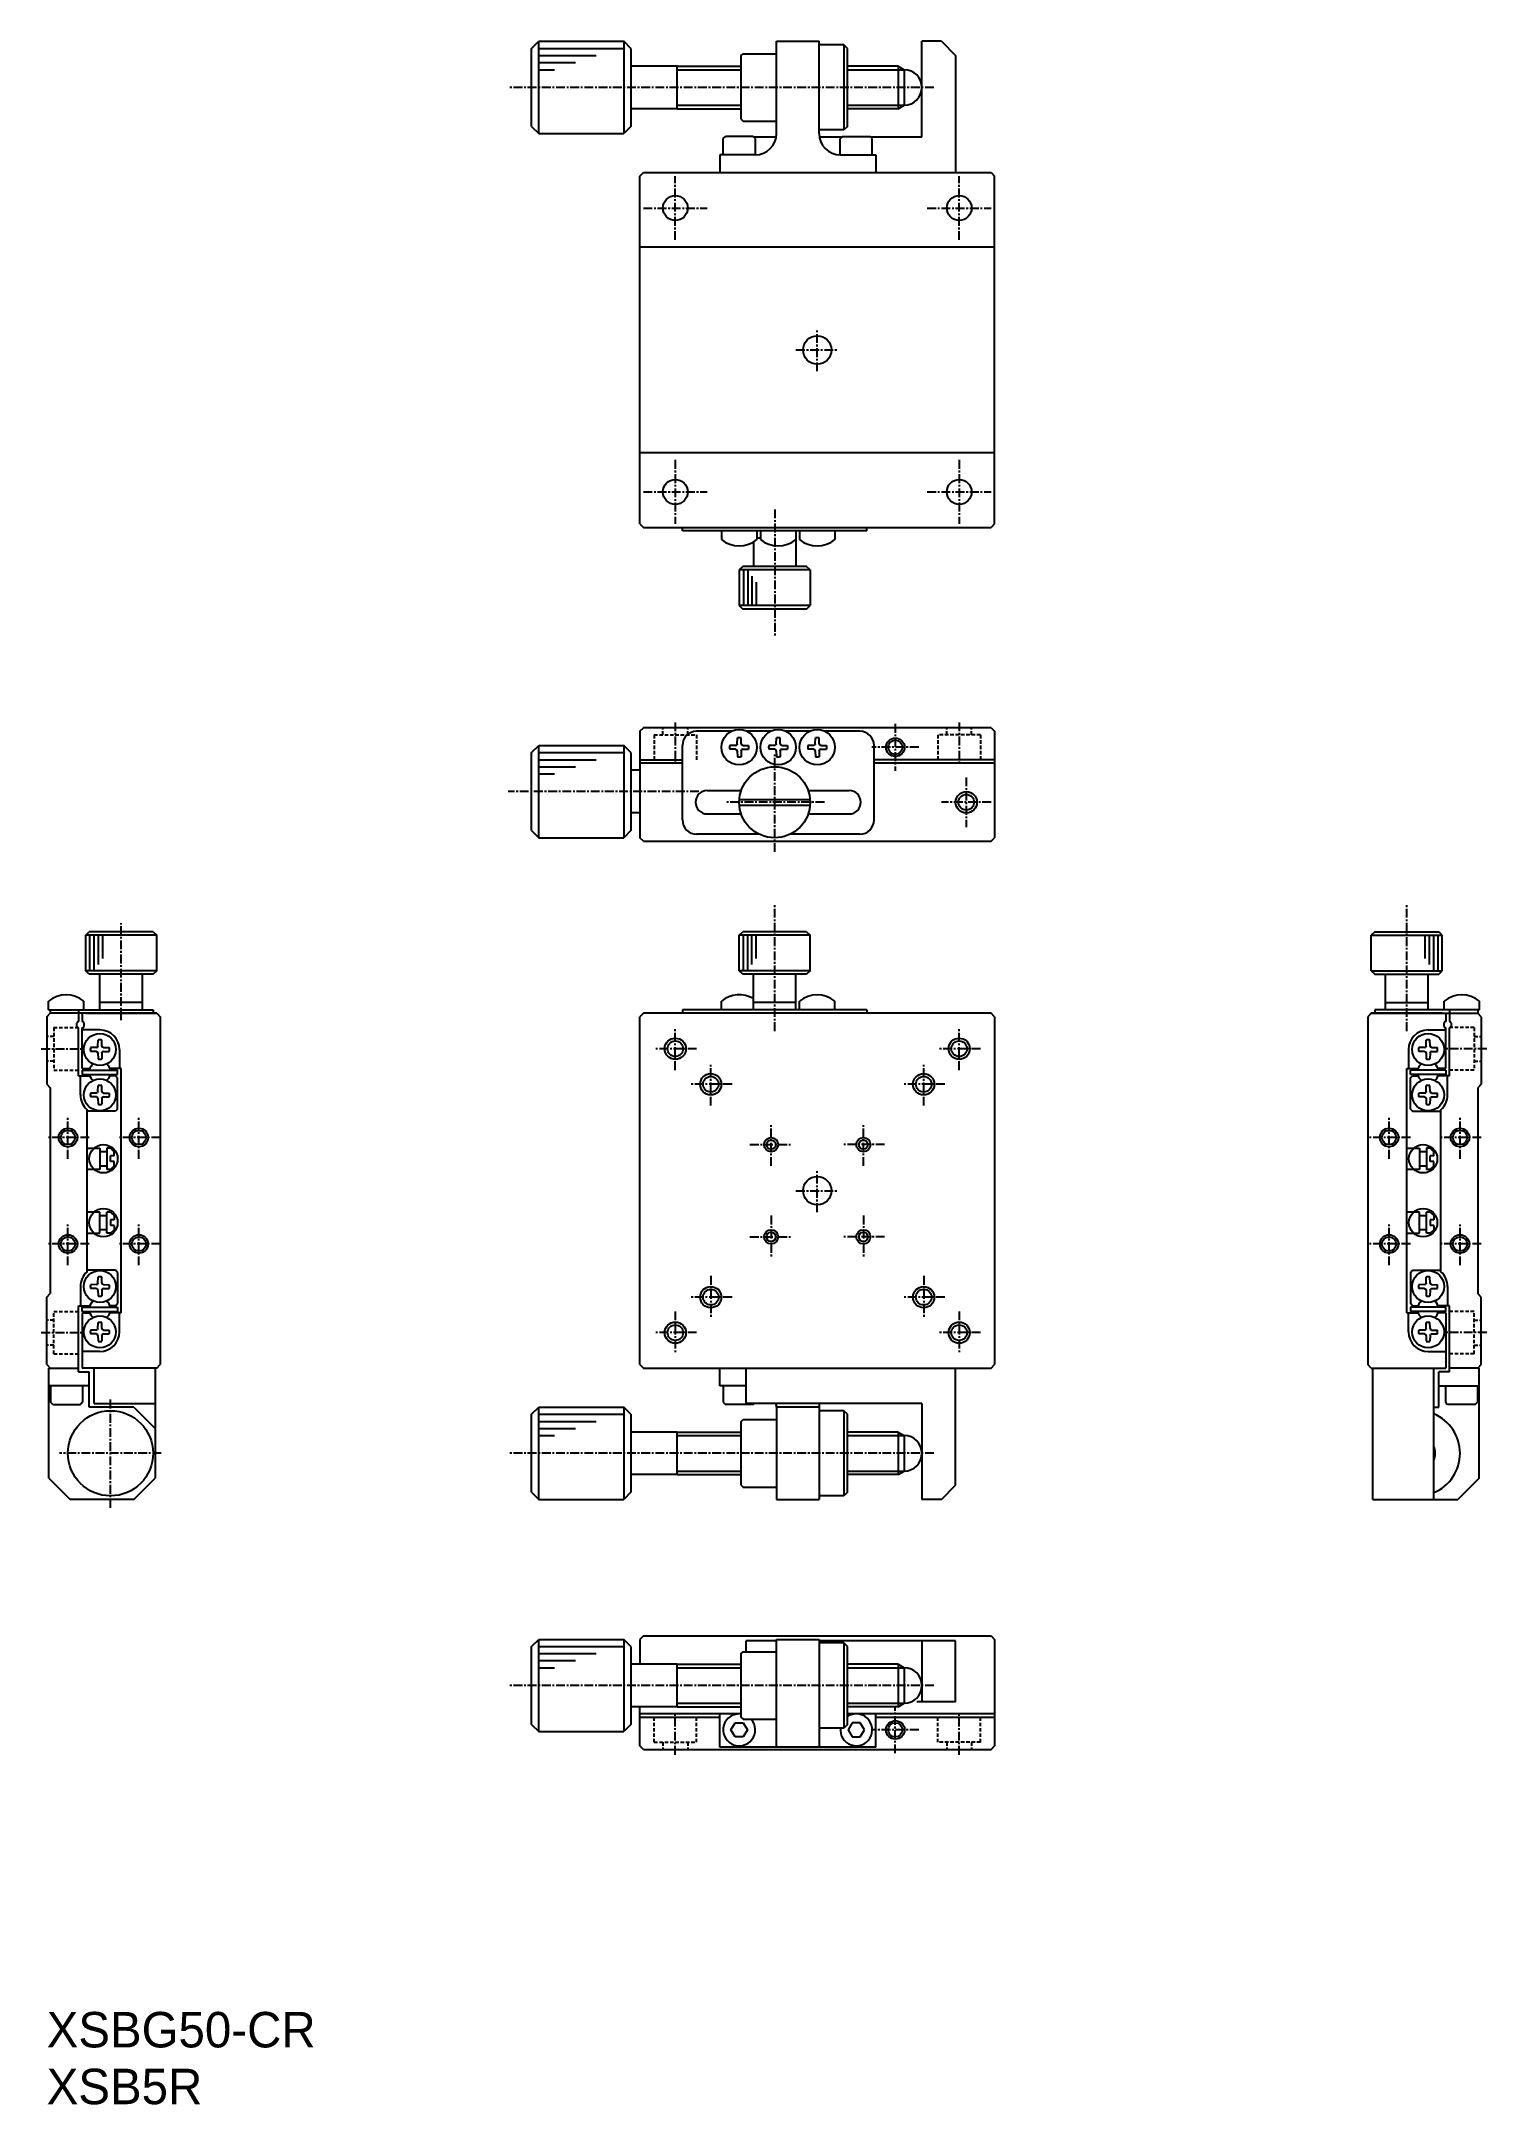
# Model space of a CAD drawing. Extents: x 55 to 259, y 39 to 330.
import ezdxf

# ---------------------------------------------------------------- set-up
doc = ezdxf.new("R2010")
doc.units = 0
doc.linetypes.add('CENTER', pattern=[2, 1.25, -0.25, 0.25, -0.25])
doc.linetypes.add('DASHED', pattern=[0.75, 0.5, -0.25])
doc.layers.get('0').update_dxf_attribs({"linetype": 'CONTINUOUS'})
doc.layers.add('CENTER', color=1, linetype='CENTER')

msp = doc.modelspace()

# ---------------------------------------------------------------- linework, layer by layer
at = {"color": 7, "linetype": 'CONTINUOUS'}
for p, q in [((124.59, 328.94), (125.59, 329.94)), ((124.59, 317.94), (124.59, 328.94)), ((125.59, 329.94), (137.59, 329.94)), ((138.59, 328.94), (137.59, 329.94)), ((138.59, 328.94), (138.59, 317.94)), ((159.09, 316.94), (159.09, 329.94)), ((159.09, 329.94), (165.09, 329.94)), ((165.09, 316.94), (165.09, 329.94)), ((168.59, 329.44), (165.09, 329.44)), ((168.59, 329.44), (168.59, 317.44)), ((169.09, 328.94), (168.59, 329.44)), ((169.09, 317.94), (169.09, 328.94)), ((179.59, 316.44), (179.59, 329.94)), ((182.34, 329.94), (179.59, 329.94)), ((182.34, 329.94), (184.34, 327.94)), ((145.09, 326.44), (138.59, 326.44)), ((145.09, 326.44), (154.09, 326.44)), ((145.09, 320.44), (145.09, 326.44)), ((154.09, 327.89), (154.39, 328.19)), ((154.09, 327.89), (154.09, 318.99)), ((154.39, 328.19), (159.09, 328.19)), ((176.22, 326.44), (169.09, 326.44)), ((176.22, 326.44), (176.22, 320.44)), ((176.22, 326.44), (177.09, 325.94)), ((177.09, 325.94), (177.09, 320.94)), ((184.34, 327.94), (184.34, 311.44)), ((145.09, 320.44), (138.59, 320.44)), ((145.09, 320.44), (154.09, 320.44)), ((176.22, 320.44), (169.09, 320.44)), ((176.22, 320.44), (177.09, 320.94)), ((124.59, 317.94), (125.59, 316.94)), ((125.59, 316.94), (137.59, 316.94)), ((138.59, 317.94), (137.59, 316.94)), ((154.09, 318.99), (154.39, 318.69)), ((154.39, 318.69), (159.09, 318.69)), ((168.59, 317.44), (165.09, 317.44)), ((169.09, 317.94), (168.59, 317.44)), ((151.59, 316.24), (151.89, 316.54)), ((151.59, 313.94), (151.59, 316.24)), ((155.79, 316.54), (151.89, 316.54)), ((156.09, 316.24), (155.79, 316.54)), ((159.04, 316.44), (155.89, 316.44)), ((156.09, 316.24), (156.09, 313.94)), ((168.29, 316.44), (165.13, 316.44)), ((168.39, 316.54), (168.09, 316.24)), ((168.09, 313.94), (168.09, 316.24)), ((168.39, 316.54), (172.29, 316.54)), ((172.59, 316.24), (172.29, 316.54)), ((179.59, 316.44), (172.39, 316.44)), ((172.59, 313.94), (172.59, 316.24)), ((139.84, 310.94), (140.34, 311.44)), ((140.34, 311.44), (189.34, 311.44)), ((156.09, 313.94), (151.09, 313.94)), ((151.09, 313.94), (151.09, 311.44)), ((168.09, 313.94), (173.09, 313.94)), ((173.09, 313.94), (173.09, 311.44)), ((189.34, 311.44), (189.84, 310.94)), ((139.84, 261.94), (139.84, 310.94)), ((189.84, 261.94), (189.84, 310.94)), ((189.84, 300.94), (139.84, 300.94)), ((189.84, 271.94), (139.84, 271.94)), ((139.84, 261.94), (140.34, 261.44)), ((189.84, 261.94), (189.34, 261.44)), ((140.34, 261.44), (189.34, 261.44)), ((145.84, 260.94), (145.84, 261.44)), ((171.84, 260.94), (145.84, 260.94)), ((151.34, 260.94), (151.34, 259.72)), ((155.84, 259.38), (155.84, 255.94)), ((156.34, 260.94), (156.34, 259.72)), ((156.84, 259.94), (156.34, 259.94)), ((156.84, 260.94), (156.84, 259.72)), ((161.84, 260.94), (161.84, 255.94)), ((161.84, 260.94), (161.84, 259.72)), ((162.34, 260.94), (162.34, 259.72)), ((167.34, 260.94), (167.34, 259.72)), ((171.84, 260.94), (171.84, 261.44)), ((154.34, 255.94), (153.84, 255.44)), ((163.34, 255.94), (154.34, 255.94)), ((163.84, 255.44), (163.34, 255.94)), ((153.84, 255.44), (153.84, 250.44)), ((163.84, 255.44), (163.84, 250.44)), ((153.84, 250.44), (154.34, 249.94)), ((163.34, 249.94), (163.84, 250.44)), ((163.34, 249.94), (154.34, 249.94)), ((140.34, 233.21), (139.84, 232.71)), ((139.84, 232.71), (140.34, 233.21)), ((139.84, 232.71), (139.84, 217.71)), ((189.34, 233.21), (140.34, 233.21)), ((152.75, 232.71), (147.84, 232.71)), ((158.25, 232.71), (154.93, 232.71)), ((163.75, 232.71), (160.43, 232.71)), ((170.84, 232.71), (165.93, 232.71)), ((169.84, 232.71), (165.93, 232.71)), ((189.34, 233.21), (189.84, 232.71)), ((189.34, 233.21), (189.84, 232.71)), ((189.84, 232.71), (189.84, 217.71)), ((124.59, 229.71), (125.59, 230.71)), ((124.59, 218.71), (124.59, 229.71)), ((125.59, 230.71), (137.59, 230.71)), ((138.59, 229.71), (137.59, 230.71)), ((138.59, 229.71), (138.59, 218.71)), ((145.84, 220.21), (145.84, 230.71)), ((153.34, 230.73), (152.51, 230.72)), ((153.34, 230.18), (152.51, 230.2)), ((153.34, 230.73), (153.5, 230.8)), ((153.34, 230.18), (153.5, 230.11)), ((153.56, 230.94), (153.5, 230.8)), ((153.56, 229.97), (153.5, 230.11)), ((153.56, 230.94), (153.58, 231.78)), ((153.56, 229.97), (153.58, 229.13)), ((154.11, 230.94), (154.1, 231.78)), ((154.11, 229.97), (154.1, 229.13)), ((154.11, 230.94), (154.17, 230.8)), ((154.11, 229.97), (154.17, 230.11)), ((154.34, 230.73), (154.17, 230.8)), ((154.34, 230.18), (154.17, 230.11)), ((154.34, 230.73), (155.16, 230.72)), ((154.34, 230.18), (155.16, 230.2)), ((158.84, 230.73), (158.01, 230.72)), ((158.84, 230.18), (158.01, 230.2)), ((158.84, 230.73), (159, 230.8)), ((158.84, 230.18), (159, 230.11)), ((159.06, 230.94), (159, 230.8)), ((159.06, 229.97), (159, 230.11)), ((159.06, 230.94), (159.08, 231.78)), ((159.06, 229.97), (159.08, 229.13)), ((159.61, 230.94), (159.6, 231.78)), ((159.61, 229.97), (159.6, 229.13)), ((159.61, 230.94), (159.67, 230.8)), ((159.61, 229.97), (159.67, 230.11)), ((159.84, 230.73), (159.67, 230.8)), ((159.84, 230.18), (159.67, 230.11)), ((159.84, 230.73), (160.66, 230.72)), ((159.84, 230.18), (160.66, 230.2)), ((164.34, 230.73), (163.51, 230.72)), ((164.34, 230.18), (163.51, 230.2)), ((164.34, 230.73), (164.5, 230.8)), ((164.34, 230.18), (164.5, 230.11)), ((164.56, 230.94), (164.5, 230.8)), ((164.56, 229.97), (164.5, 230.11)), ((164.56, 230.94), (164.58, 231.78)), ((164.56, 229.97), (164.58, 229.13)), ((165.11, 230.94), (165.1, 231.78)), ((165.11, 229.97), (165.1, 229.13)), ((165.11, 230.94), (165.17, 230.8)), ((165.11, 229.97), (165.17, 230.11)), ((165.34, 230.73), (165.17, 230.8)), ((165.34, 230.18), (165.17, 230.11)), ((165.34, 230.73), (166.16, 230.72)), ((165.34, 230.18), (166.16, 230.2)), ((172.84, 220.21), (172.84, 230.71)), ((139.84, 227.21), (138.59, 227.21)), ((139.84, 228.71), (145.84, 228.71)), ((145.84, 228.21), (139.84, 228.21)), ((189.84, 228.71), (172.84, 228.71)), ((189.84, 228.21), (172.84, 228.21)), ((149.34, 224.36), (154.19, 224.36)), ((163.48, 224.36), (169.34, 224.36)), ((139.84, 221.21), (138.59, 221.21)), ((149.34, 221.06), (154.05, 221.06)), ((153.85, 223.11), (163.82, 223.11)), ((153.85, 222.31), (163.82, 222.31)), ((163.62, 221.06), (169.34, 221.06)), ((124.59, 218.71), (125.59, 217.71)), ((138.59, 218.71), (137.59, 217.71)), ((156.66, 218.21), (147.84, 218.21)), ((170.84, 218.21), (161.02, 218.21)), ((125.59, 217.71), (137.59, 217.71)), ((140.34, 217.21), (139.84, 217.71)), ((140.34, 217.21), (189.34, 217.21)), ((189.34, 217.21), (189.84, 217.71)), ((61.75, 203.97), (62.25, 204.47)), ((61.75, 198.97), (61.75, 203.97)), ((71.25, 204.47), (62.25, 204.47)), ((71.25, 204.47), (71.75, 203.97)), ((71.75, 198.97), (71.75, 203.97)), ((153.84, 203.97), (154.34, 204.47)), ((153.84, 198.97), (153.84, 203.97)), ((163.34, 204.47), (154.34, 204.47)), ((163.34, 204.47), (163.84, 203.97)), ((163.84, 198.97), (163.84, 203.97)), ((243.42, 204.47), (242.92, 203.97)), ((242.92, 198.97), (242.92, 203.97)), ((243.42, 204.47), (252.42, 204.47)), ((252.92, 203.97), (252.42, 204.47)), ((252.92, 198.97), (252.92, 203.97)), ((62.25, 198.47), (61.75, 198.97)), ((71.25, 198.47), (62.25, 198.47)), ((63.75, 193.47), (63.75, 198.47)), ((69.75, 193.47), (69.75, 198.47)), ((71.75, 198.97), (71.25, 198.47)), ((154.34, 198.47), (153.84, 198.97)), ((163.34, 198.47), (154.34, 198.47)), ((155.84, 193.47), (155.84, 198.47)), ((161.84, 193.47), (161.84, 198.47)), ((163.84, 198.97), (163.34, 198.47)), ((242.92, 198.97), (243.42, 198.47)), ((243.42, 198.47), (252.42, 198.47)), ((244.92, 193.47), (244.92, 198.47)), ((250.92, 193.47), (250.92, 198.47)), ((252.42, 198.47), (252.92, 198.97)), ((56.25, 192.47), (56.75, 192.97)), ((56.25, 192.47), (56.25, 182.97)), ((56.5, 193.47), (56.5, 194.69)), ((56.5, 193.47), (71.25, 193.47)), ((56.75, 193.47), (56.75, 192.97)), ((60.75, 192.97), (56.75, 192.97)), ((60.75, 193.47), (60.75, 191.83)), ((71.75, 192.97), (60.75, 192.97)), ((61.25, 192.97), (61.25, 191.83)), ((61.5, 193.47), (61.5, 194.69)), ((61.75, 192.97), (71.75, 192.97)), ((69.75, 194.47), (63.75, 194.47)), ((71.25, 193.47), (71.25, 192.97)), ((71.75, 192.97), (72.25, 192.47)), ((72.25, 192.47), (72.25, 143.47)), ((140.34, 192.97), (139.84, 192.47)), ((139.84, 143.47), (139.84, 192.47)), ((189.34, 192.97), (140.34, 192.97)), ((171.84, 193.47), (145.84, 193.47)), ((145.84, 193.47), (145.84, 192.97)), ((151.34, 193.47), (151.34, 194.69)), ((161.84, 194.47), (155.84, 194.47)), ((162.34, 193.47), (162.34, 194.69)), ((167.34, 193.47), (167.34, 194.69)), ((171.84, 193.47), (171.84, 192.97)), ((189.84, 192.47), (189.34, 192.97)), ((189.84, 192.47), (189.84, 143.47)), ((242.92, 192.97), (242.42, 192.47)), ((242.42, 192.47), (242.42, 143.47)), ((242.92, 192.97), (253.92, 192.97)), ((252.92, 192.97), (242.92, 192.97)), ((258.17, 193.47), (243.42, 193.47)), ((243.42, 193.47), (243.42, 192.97)), ((244.92, 194.47), (250.92, 194.47)), ((253.17, 193.47), (253.17, 194.69)), ((253.42, 192.97), (253.42, 191.83)), ((253.92, 193.47), (253.92, 191.83)), ((253.92, 192.97), (257.92, 192.97)), ((257.92, 193.47), (257.92, 192.97)), ((258.42, 192.47), (257.92, 192.97)), ((258.17, 193.47), (258.17, 194.69)), ((258.42, 192.47), (258.42, 182.97)), ((60.75, 184.17), (60.75, 190.91)), ((61.25, 185.17), (61.25, 190.91)), ((63.75, 190.62), (61.25, 190.62)), ((63.47, 188.35), (63.49, 189.19)), ((64.02, 188.35), (64.01, 189.19)), ((250.65, 188.35), (250.66, 189.19)), ((250.92, 190.62), (253.42, 190.62)), ((251.2, 188.35), (251.18, 189.19)), ((253.42, 185.17), (253.42, 190.91)), ((253.92, 184.17), (253.92, 190.91)), ((63.25, 188.14), (62.42, 188.13)), ((63.25, 187.6), (62.42, 187.61)), ((63.25, 188.14), (63.41, 188.22)), ((63.25, 187.6), (63.41, 187.52)), ((63.47, 188.35), (63.41, 188.22)), ((63.47, 187.39), (63.41, 187.52)), ((63.47, 187.39), (63.49, 186.55)), ((64.02, 187.39), (64.01, 186.55)), ((64.02, 188.35), (64.08, 188.22)), ((64.02, 187.39), (64.08, 187.52)), ((64.25, 188.14), (64.08, 188.22)), ((64.25, 187.6), (64.08, 187.52)), ((64.25, 188.14), (65.07, 188.13)), ((64.25, 187.6), (65.07, 187.61)), ((66.5, 187.87), (66.5, 185.17)), ((248.17, 187.87), (248.17, 185.17)), ((250.42, 188.14), (249.6, 188.13)), ((250.42, 187.6), (249.6, 187.61)), ((250.42, 188.14), (250.59, 188.22)), ((250.42, 187.6), (250.59, 187.52)), ((250.65, 188.35), (250.59, 188.22)), ((250.65, 187.39), (250.59, 187.52)), ((250.65, 187.39), (250.66, 186.55)), ((251.2, 187.39), (251.18, 186.55)), ((251.2, 188.35), (251.26, 188.22)), ((251.2, 187.39), (251.26, 187.52)), ((251.42, 188.14), (251.26, 188.22)), ((251.42, 187.6), (251.26, 187.52)), ((251.42, 188.14), (252.25, 188.13)), ((251.42, 187.6), (252.25, 187.61)), ((60.75, 184.17), (62.33, 184.17)), ((61, 181.47), (61, 184.17)), ((61.25, 185.17), (62.33, 185.17)), ((61.25, 184.97), (66.25, 184.97)), ((61.25, 184.97), (61.25, 184.37)), ((61.25, 184.37), (66.25, 184.37)), ((66.75, 185.17), (65.16, 185.17)), ((65.95, 184.17), (65.16, 184.17)), ((66.25, 183.87), (65.95, 184.17)), ((66.25, 184.37), (66.25, 184.97)), ((66.25, 179.47), (66.25, 183.87)), ((66.75, 150.77), (66.75, 185.17)), ((247.92, 150.77), (247.92, 185.17)), ((247.92, 185.17), (249.51, 185.17)), ((253.42, 184.97), (248.42, 184.97)), ((248.42, 184.37), (248.42, 184.97)), ((253.42, 184.37), (248.42, 184.37)), ((248.42, 183.87), (248.72, 184.17)), ((248.42, 179.47), (248.42, 183.87)), ((248.72, 184.17), (249.51, 184.17)), ((253.42, 185.17), (252.34, 185.17)), ((253.92, 184.17), (252.34, 184.17)), ((253.42, 184.97), (253.42, 184.37)), ((253.67, 181.47), (253.67, 184.17)), ((56.25, 182.97), (56.75, 182.47)), ((56.75, 182.47), (56.75, 153.47)), ((63.25, 181.74), (62.42, 181.73)), ((63.25, 181.2), (62.42, 181.21)), ((63.25, 181.74), (63.41, 181.82)), ((63.25, 181.2), (63.41, 181.12)), ((63.47, 181.95), (63.41, 181.82)), ((63.47, 180.99), (63.41, 181.12)), ((63.47, 181.95), (63.49, 182.79)), ((63.47, 180.99), (63.49, 180.15)), ((64.02, 181.95), (64.01, 182.79)), ((64.02, 180.99), (64.01, 180.15)), ((64.02, 181.95), (64.08, 181.82)), ((64.02, 180.99), (64.08, 181.12)), ((64.25, 181.74), (64.08, 181.82)), ((64.25, 181.2), (64.08, 181.12)), ((64.25, 181.74), (65.07, 181.73)), ((64.25, 181.2), (65.07, 181.21)), ((250.42, 181.74), (249.6, 181.73)), ((250.42, 181.2), (249.6, 181.21)), ((250.42, 181.74), (250.59, 181.82)), ((250.42, 181.2), (250.59, 181.12)), ((250.65, 181.95), (250.59, 181.82)), ((250.65, 180.99), (250.59, 181.12)), ((250.65, 181.95), (250.66, 182.79)), ((250.65, 180.99), (250.66, 180.15)), ((251.2, 181.95), (251.18, 182.79)), ((251.2, 180.99), (251.18, 180.15)), ((251.2, 181.95), (251.26, 181.82)), ((251.2, 180.99), (251.26, 181.12)), ((251.42, 181.74), (251.26, 181.82)), ((251.42, 181.2), (251.26, 181.12)), ((251.42, 181.74), (252.25, 181.73)), ((251.42, 181.2), (252.25, 181.21)), ((258.42, 182.97), (257.92, 182.47)), ((257.92, 182.47), (257.92, 153.47)), ((61.95, 156.55), (61.95, 179.39)), ((65.95, 179.17), (61.95, 179.17)), ((66.25, 179.47), (65.95, 179.17)), ((248.42, 179.47), (248.72, 179.17)), ((248.72, 179.17), (252.72, 179.17)), ((252.72, 156.55), (252.72, 179.39)), ((61.95, 173.97), (63.75, 173.97)), ((63.75, 173.97), (63.75, 170.97)), ((64.75, 173.47), (63.75, 173.47)), ((64.75, 173.97), (64.75, 170.97)), ((65.25, 173.97), (64.75, 173.97)), ((65.25, 173.97), (65.75, 173.47)), ((65.25, 172.07), (65.25, 172.87)), ((65.75, 172.87), (65.25, 172.87)), ((65.75, 172.07), (65.25, 172.07)), ((65.75, 172.87), (65.75, 173.47)), ((65.75, 171.47), (65.75, 172.07)), ((247.92, 173.97), (249.72, 173.97)), ((249.72, 173.97), (249.72, 170.97)), ((250.72, 173.47), (249.72, 173.47)), ((250.72, 173.97), (250.72, 170.97)), ((251.22, 173.97), (250.72, 173.97)), ((251.22, 173.97), (251.72, 173.47)), ((251.22, 172.07), (251.22, 172.87)), ((251.72, 172.87), (251.22, 172.87)), ((251.72, 172.07), (251.22, 172.07)), ((251.72, 172.87), (251.72, 173.47)), ((251.72, 171.47), (251.72, 172.07)), ((63.75, 170.97), (61.95, 170.97)), ((63.75, 171.47), (64.75, 171.47)), ((65.25, 170.97), (64.75, 170.97)), ((65.25, 170.97), (65.75, 171.47)), ((249.72, 170.97), (247.92, 170.97)), ((249.72, 171.47), (250.72, 171.47)), ((251.22, 170.97), (250.72, 170.97)), ((251.22, 170.97), (251.72, 171.47)), ((63.75, 164.97), (61.95, 164.97)), ((63.75, 161.97), (63.75, 164.97)), ((63.75, 164.47), (64.75, 164.47)), ((65.25, 164.97), (64.75, 164.97)), ((64.75, 161.97), (64.75, 164.97)), ((65.25, 164.97), (65.75, 164.47)), ((65.75, 163.87), (65.25, 163.87)), ((65.25, 163.87), (65.25, 163.07)), ((65.75, 163.07), (65.25, 163.07)), ((65.75, 164.47), (65.75, 163.87)), ((65.75, 163.07), (65.75, 162.47)), ((249.72, 164.97), (247.92, 164.97)), ((249.72, 161.97), (249.72, 164.97)), ((249.72, 164.47), (250.72, 164.47)), ((251.22, 164.97), (250.72, 164.97)), ((250.72, 161.97), (250.72, 164.97)), ((251.22, 164.97), (251.72, 164.47)), ((251.72, 163.87), (251.22, 163.87)), ((251.22, 163.87), (251.22, 163.07)), ((251.72, 163.07), (251.22, 163.07)), ((251.72, 164.47), (251.72, 163.87)), ((251.72, 163.07), (251.72, 162.47)), ((61.95, 161.97), (63.75, 161.97)), ((64.75, 162.47), (63.75, 162.47)), ((65.25, 161.97), (64.75, 161.97)), ((65.25, 161.97), (65.75, 162.47)), ((247.92, 161.97), (249.72, 161.97)), ((250.72, 162.47), (249.72, 162.47)), ((251.22, 161.97), (250.72, 161.97)), ((251.22, 161.97), (251.72, 162.47)), ((61, 154.47), (61, 151.77)), ((65.95, 156.77), (61.95, 156.77)), ((63.25, 154.74), (62.42, 154.73)), ((63.25, 154.2), (62.42, 154.21)), ((63.25, 154.74), (63.41, 154.82)), ((63.25, 154.2), (63.41, 154.12)), ((63.47, 154.95), (63.41, 154.82)), ((63.47, 153.99), (63.41, 154.12)), ((63.47, 154.95), (63.49, 155.79)), ((64.02, 154.95), (64.01, 155.79)), ((64.02, 154.95), (64.08, 154.82)), ((64.02, 153.99), (64.08, 154.12)), ((64.25, 154.74), (64.08, 154.82)), ((64.25, 154.2), (64.08, 154.12)), ((64.25, 154.74), (65.07, 154.73)), ((64.25, 154.2), (65.07, 154.21)), ((66.25, 156.47), (65.95, 156.77)), ((66.25, 156.47), (66.25, 152.07)), ((248.42, 156.47), (248.72, 156.77)), ((248.42, 156.47), (248.42, 152.07)), ((248.72, 156.77), (252.72, 156.77)), ((250.42, 154.74), (249.6, 154.73)), ((250.42, 154.2), (249.6, 154.21)), ((250.42, 154.74), (250.59, 154.82)), ((250.42, 154.2), (250.59, 154.12)), ((250.65, 154.95), (250.59, 154.82)), ((250.65, 153.99), (250.59, 154.12)), ((250.65, 154.95), (250.66, 155.79)), ((251.2, 154.95), (251.18, 155.79)), ((251.2, 154.95), (251.26, 154.82)), ((251.2, 153.99), (251.26, 154.12)), ((251.42, 154.74), (251.26, 154.82)), ((251.42, 154.2), (251.26, 154.12)), ((251.42, 154.74), (252.25, 154.73)), ((251.42, 154.2), (252.25, 154.21)), ((253.67, 154.47), (253.67, 151.77)), ((56.25, 152.97), (56.75, 153.47)), ((56.25, 143.47), (56.25, 152.97)), ((60.75, 142.97), (60.75, 151.77)), ((60.75, 151.77), (62.33, 151.77)), ((61.25, 151.57), (66.25, 151.57)), ((61.25, 150.97), (61.25, 151.57)), ((63.47, 153.99), (63.49, 153.15)), ((64.02, 153.99), (64.01, 153.15)), ((65.95, 151.77), (65.16, 151.77)), ((65.95, 151.77), (66.25, 152.07)), ((66.25, 151.57), (66.25, 150.97)), ((248.72, 151.77), (248.42, 152.07)), ((253.42, 151.57), (248.42, 151.57)), ((248.42, 151.57), (248.42, 150.97)), ((248.72, 151.77), (249.51, 151.77)), ((250.65, 153.99), (250.66, 153.15)), ((251.2, 153.99), (251.18, 153.15)), ((253.92, 151.77), (252.34, 151.77)), ((253.42, 150.97), (253.42, 151.57)), ((253.92, 142.97), (253.92, 151.77)), ((258.42, 152.97), (257.92, 153.47)), ((258.42, 143.47), (258.42, 152.97)), ((61.25, 150.97), (66.25, 150.97)), ((61.25, 150.77), (61.25, 142.97)), ((61.25, 150.77), (62.33, 150.77)), ((63.25, 148.34), (62.42, 148.33)), ((63.25, 148.34), (63.41, 148.42)), ((63.47, 148.55), (63.41, 148.42)), ((63.47, 148.55), (63.49, 149.39)), ((64.02, 148.55), (64.01, 149.39)), ((64.02, 148.55), (64.08, 148.42)), ((64.25, 148.34), (64.08, 148.42)), ((64.25, 148.34), (65.07, 148.33)), ((66.75, 150.77), (65.16, 150.77)), ((66.5, 148.07), (66.5, 150.77)), ((247.92, 150.77), (249.51, 150.77)), ((248.17, 148.07), (248.17, 150.77)), ((253.42, 150.97), (248.42, 150.97)), ((250.42, 148.34), (249.6, 148.33)), ((250.42, 148.34), (250.59, 148.42)), ((250.65, 148.55), (250.59, 148.42)), ((250.65, 148.55), (250.66, 149.39)), ((251.2, 148.55), (251.18, 149.39)), ((251.2, 148.55), (251.26, 148.42)), ((251.42, 148.34), (251.26, 148.42)), ((251.42, 148.34), (252.25, 148.33)), ((253.42, 150.77), (252.34, 150.77)), ((253.42, 150.77), (253.42, 142.97)), ((63.25, 147.8), (62.42, 147.81)), ((63.25, 147.8), (63.41, 147.72)), ((63.47, 147.59), (63.41, 147.72)), ((63.47, 147.59), (63.49, 146.75)), ((64.02, 147.59), (64.01, 146.75)), ((64.02, 147.59), (64.08, 147.72)), ((64.25, 147.8), (64.08, 147.72)), ((64.25, 147.8), (65.07, 147.81)), ((250.42, 147.8), (249.6, 147.81)), ((250.42, 147.8), (250.59, 147.72)), ((250.65, 147.59), (250.59, 147.72)), ((250.65, 147.59), (250.66, 146.75)), ((251.2, 147.59), (251.18, 146.75)), ((251.2, 147.59), (251.26, 147.72)), ((251.42, 147.8), (251.26, 147.72)), ((251.42, 147.8), (252.25, 147.81)), ((56.25, 143.47), (56.75, 142.97)), ((56.55, 127.47), (56.55, 142.97)), ((56.55, 142.97), (60.75, 142.97)), ((60.75, 142.47), (60.75, 142.97)), ((63.75, 145.32), (61.25, 145.32)), ((71.75, 142.97), (61.25, 142.97)), ((62.95, 137.97), (62.95, 142.97)), ((71.55, 142.97), (71.55, 127.47)), ((71.75, 142.97), (72.25, 143.47)), ((139.84, 143.47), (140.34, 142.97)), ((140.34, 142.97), (189.34, 142.97)), ((151.09, 140.47), (151.09, 142.97)), ((154.84, 137.97), (154.84, 142.97)), ((184.34, 126.47), (184.34, 142.97)), ((189.34, 142.97), (189.84, 143.47)), ((242.92, 142.97), (242.42, 143.47)), ((242.92, 142.97), (253.42, 142.97)), ((243.12, 124.47), (243.12, 142.97)), ((250.92, 145.32), (253.42, 145.32)), ((251.72, 124.47), (251.72, 142.97)), ((258.12, 142.97), (253.92, 142.97)), ((253.92, 142.47), (253.92, 142.97)), ((258.42, 143.47), (257.92, 142.97)), ((258.12, 127.47), (258.12, 142.97)), ((62.25, 140.47), (56.55, 140.47)), ((56.8, 140.47), (56.8, 138.17)), ((60.75, 142.47), (62.25, 142.47)), ((61.3, 140.47), (61.3, 138.17)), ((62.25, 137.47), (62.25, 142.47)), ((154.84, 140.47), (151.09, 140.47)), ((151.59, 140.47), (151.59, 138.17)), ((253.92, 142.47), (252.42, 142.47)), ((252.42, 137.47), (252.42, 142.47)), ((252.42, 140.47), (258.12, 140.47)), ((253.37, 140.47), (253.37, 138.17)), ((257.87, 140.47), (257.87, 138.17)), ((57.1, 137.87), (56.8, 138.17)), ((57.1, 137.87), (61, 137.87)), ((61.3, 138.17), (61, 137.87)), ((68.55, 137.47), (62.25, 137.47)), ((62.95, 137.97), (71.55, 137.97)), ((68.55, 137.47), (71.55, 134.47)), ((124.59, 136.47), (125.59, 137.47)), ((125.59, 137.47), (137.59, 137.47)), ((138.59, 136.47), (137.59, 137.47)), ((151.59, 138.17), (151.89, 137.87)), ((155.79, 137.87), (151.89, 137.87)), ((179.59, 137.97), (154.84, 137.97)), ((155.79, 137.87), (155.89, 137.97)), ((159.09, 137.47), (159.09, 124.47)), ((165.09, 137.47), (159.09, 137.47)), ((165.09, 137.47), (165.09, 124.47)), ((168.59, 136.97), (165.09, 136.97)), ((168.59, 136.97), (168.59, 124.97)), ((169.09, 136.47), (168.59, 136.97)), ((179.59, 137.97), (179.59, 124.47)), ((251.72, 137.47), (252.42, 137.47)), ((253.37, 138.17), (253.67, 137.87)), ((257.57, 137.87), (253.67, 137.87)), ((257.57, 137.87), (257.87, 138.17)), ((124.59, 125.47), (124.59, 136.47)), ((138.59, 136.47), (138.59, 125.47)), ((145.09, 133.97), (138.59, 133.97)), ((145.09, 133.97), (154.09, 133.97)), ((145.09, 127.97), (145.09, 133.97)), ((154.09, 135.42), (154.39, 135.72)), ((154.09, 135.42), (154.09, 126.52)), ((154.39, 135.72), (159.09, 135.72)), ((169.09, 125.47), (169.09, 136.47)), ((176.22, 133.97), (169.09, 133.97)), ((176.22, 133.97), (176.22, 127.97)), ((176.22, 133.97), (177.09, 133.47)), ((177.09, 133.47), (177.09, 128.47)), ((145.09, 127.97), (138.59, 127.97)), ((145.09, 127.97), (154.09, 127.97)), ((176.22, 127.97), (169.09, 127.97)), ((176.22, 127.97), (177.09, 128.47)), ((56.55, 127.47), (59.55, 124.47)), ((68.55, 124.47), (71.55, 127.47)), ((124.59, 125.47), (125.59, 124.47)), ((138.59, 125.47), (137.59, 124.47)), ((154.09, 126.52), (154.39, 126.22)), ((154.39, 126.22), (159.09, 126.22)), ((169.09, 125.47), (168.59, 124.97)), ((182.34, 124.47), (184.34, 126.47)), ((258.12, 127.47), (255.12, 124.47)), ((68.55, 124.47), (59.55, 124.47)), ((125.59, 124.47), (137.59, 124.47)), ((159.09, 124.47), (165.09, 124.47)), ((168.59, 124.97), (165.09, 124.97)), ((182.34, 124.47), (179.59, 124.47)), ((243.12, 124.47), (255.12, 124.47)), ((124.59, 103.75), (125.59, 104.75)), ((125.59, 104.75), (137.59, 104.75)), ((138.59, 103.75), (137.59, 104.75)), ((140.34, 105.25), (139.84, 104.75)), ((139.84, 104.75), (139.84, 101.25)), ((140.34, 105.25), (189.34, 105.25)), ((159.09, 89.55), (159.09, 104.75)), ((159.09, 104.75), (165.09, 104.75)), ((165.09, 104.75), (165.09, 89.55)), ((189.34, 105.25), (189.84, 104.75)), ((189.84, 104.75), (189.84, 89.75)), ((124.59, 92.75), (124.59, 103.75)), ((138.59, 103.75), (138.59, 92.75)), ((154.09, 102.7), (154.39, 103)), ((154.09, 102.7), (154.09, 93.8)), ((154.39, 103), (159.09, 103)), ((159.09, 104.55), (154.84, 104.55)), ((154.84, 103), (154.84, 104.55)), ((184.34, 104.55), (165.09, 104.55)), ((168.59, 104.25), (165.09, 104.25)), ((168.59, 104.25), (168.59, 92.25)), ((169.09, 103.75), (168.59, 104.25)), ((169.09, 92.75), (169.09, 103.75)), ((179.59, 104.55), (179.59, 95.95)), ((184.34, 95.95), (184.34, 104.55)), ((145.09, 101.25), (138.59, 101.25)), ((145.09, 101.25), (154.09, 101.25)), ((145.09, 95.25), (145.09, 101.25)), ((176.22, 101.25), (169.09, 101.25)), ((176.22, 101.25), (176.22, 95.25)), ((176.22, 101.25), (177.09, 100.75)), ((177.09, 100.75), (177.09, 95.75)), ((145.09, 95.25), (138.59, 95.25)), ((139.84, 89.75), (139.84, 95.25)), ((153.84, 94.25), (139.84, 94.25)), ((151.09, 93.75), (139.84, 93.75)), ((145.09, 95.25), (154.09, 95.25)), ((151.09, 89.55), (151.09, 94.25)), ((154.09, 93.8), (154.39, 93.5)), ((154.39, 93.5), (159.09, 93.5)), ((176.22, 95.25), (169.09, 95.25)), ((189.84, 94.25), (169.09, 94.25)), ((173.09, 89.55), (173.09, 94.25)), ((189.84, 93.75), (173.09, 93.75)), ((176.22, 95.25), (177.09, 95.75)), ((184.34, 95.95), (178.86, 95.95)), ((124.59, 92.75), (125.59, 91.75)), ((125.59, 91.75), (137.59, 91.75)), ((138.59, 92.75), (137.59, 91.75)), ((152.68, 92), (153.26, 93)), ((153.26, 91), (152.68, 92)), ((153.26, 93), (154.41, 93)), ((154.41, 91), (153.26, 91)), ((154.41, 93), (154.99, 92)), ((154.99, 92), (154.41, 91)), ((168.59, 92.25), (165.09, 92.25)), ((169.09, 92.75), (168.59, 92.25)), ((169.76, 93), (169.18, 92)), ((169.18, 92), (169.76, 91)), ((170.91, 93), (169.76, 93)), ((169.76, 91), (170.91, 91)), ((171.49, 92), (170.91, 93)), ((170.91, 91), (171.49, 92)), ((140.34, 89.25), (139.84, 89.75)), ((140.34, 89.25), (139.84, 89.75)), ((140.34, 89.25), (189.34, 89.25)), ((173.09, 89.55), (151.09, 89.55)), ((189.34, 89.25), (189.84, 89.75)), ((189.84, 89.75), (189.34, 89.25))]:
    msp.add_line(p, q, dxfattribs=at)
at = {"color": 3, "linetype": 'CONTINUOUS'}
for p, q in [((125.59, 316.94), (125.59, 329.94)), ((125.59, 328.94), (137.59, 328.94)), ((137.59, 329.94), (137.59, 316.94)), ((125.59, 327.94), (133.7, 327.94)), ((125.59, 326.94), (130.76, 326.94)), ((125.59, 325.94), (127.82, 325.94)), ((145.09, 325.94), (154.09, 325.94)), ((169.09, 325.94), (177.09, 325.94)), ((145.09, 320.94), (154.09, 320.94)), ((169.09, 320.94), (177.09, 320.94)), ((163.84, 255.44), (153.84, 255.44)), ((154.44, 255.44), (154.44, 250.44)), ((155.04, 255.44), (155.04, 250.44)), ((155.64, 254.58), (155.64, 250.44)), ((156.24, 253.71), (156.24, 250.44)), ((163.84, 250.44), (153.84, 250.44)), ((125.59, 217.71), (125.59, 230.71)), ((125.59, 229.71), (137.59, 229.71)), ((137.59, 230.71), (137.59, 217.71)), ((125.59, 228.71), (133.7, 228.71)), ((125.59, 227.71), (130.76, 227.71)), ((125.59, 226.71), (127.82, 226.71)), ((71.75, 203.97), (61.75, 203.97)), ((62.35, 198.97), (62.35, 203.97)), ((62.95, 198.97), (62.95, 203.97)), ((63.55, 199.83), (63.55, 203.97)), ((64.15, 200.7), (64.15, 203.97)), ((163.84, 203.97), (153.84, 203.97)), ((154.44, 198.97), (154.44, 203.97)), ((155.04, 198.97), (155.04, 203.97)), ((155.64, 199.83), (155.64, 203.97)), ((156.24, 200.7), (156.24, 203.97)), ((242.92, 203.97), (252.92, 203.97)), ((250.52, 200.7), (250.52, 203.97)), ((251.12, 199.83), (251.12, 203.97)), ((251.72, 198.97), (251.72, 203.97)), ((252.32, 198.97), (252.32, 203.97)), ((71.75, 198.97), (61.75, 198.97)), ((163.84, 198.97), (153.84, 198.97)), ((242.92, 198.97), (252.92, 198.97)), ((125.59, 124.47), (125.59, 137.47)), ((137.59, 137.47), (137.59, 124.47)), ((125.59, 136.47), (137.59, 136.47)), ((125.59, 135.47), (133.7, 135.47)), ((125.59, 134.47), (130.76, 134.47)), ((125.59, 133.47), (127.82, 133.47)), ((145.09, 133.47), (154.09, 133.47)), ((169.09, 133.47), (177.09, 133.47)), ((145.09, 128.47), (154.09, 128.47)), ((169.09, 128.47), (177.09, 128.47)), ((125.59, 91.75), (125.59, 104.75)), ((137.59, 104.75), (137.59, 91.75)), ((125.59, 103.75), (137.59, 103.75)), ((125.59, 102.75), (133.7, 102.75)), ((125.59, 101.75), (130.76, 101.75)), ((125.59, 100.75), (127.82, 100.75)), ((145.09, 100.75), (154.09, 100.75)), ((169.09, 100.75), (177.09, 100.75)), ((145.09, 95.75), (154.09, 95.75)), ((169.09, 95.75), (177.09, 95.75))]:
    msp.add_line(p, q, dxfattribs=at)
at = {"color": 3, "linetype": 'DASHED'}
for p, q in [((143.09, 232.21), (143.09, 233.21)), ((146.59, 232.21), (146.59, 233.21)), ((183.09, 232.21), (183.09, 233.21)), ((186.59, 232.21), (186.59, 233.21)), ((141.84, 232.21), (147.84, 232.21)), ((141.84, 232.21), (141.84, 228.71)), ((147.84, 232.21), (147.84, 228.71)), ((187.84, 232.21), (181.84, 232.21)), ((181.84, 232.21), (181.84, 228.71)), ((187.84, 232.21), (187.84, 228.71)), ((57.25, 189.72), (56.25, 189.72)), ((57.25, 190.97), (57.25, 184.97)), ((57.25, 190.97), (60.75, 190.97)), ((257.42, 190.97), (253.92, 190.97)), ((257.42, 190.97), (257.42, 184.97)), ((257.42, 189.72), (258.42, 189.72)), ((57.25, 186.22), (56.25, 186.22)), ((257.42, 186.22), (258.42, 186.22)), ((57.25, 184.97), (60.75, 184.97)), ((257.42, 184.97), (253.92, 184.97)), ((57.25, 149.72), (56.25, 149.72)), ((57.25, 144.97), (57.25, 150.97)), ((57.25, 150.97), (60.75, 150.97)), ((257.42, 150.97), (253.92, 150.97)), ((257.42, 144.97), (257.42, 150.97)), ((257.42, 149.72), (258.42, 149.72)), ((57.25, 146.22), (56.25, 146.22)), ((257.42, 146.22), (258.42, 146.22)), ((57.25, 144.97), (60.75, 144.97)), ((257.42, 144.97), (253.92, 144.97)), ((141.84, 90.25), (141.84, 93.75)), ((147.84, 90.25), (147.84, 93.75)), ((181.84, 90.25), (181.84, 93.75)), ((187.84, 90.25), (187.84, 93.75)), ((141.84, 90.25), (147.84, 90.25)), ((143.09, 90.25), (143.09, 89.25)), ((146.59, 90.25), (146.59, 89.25)), ((187.84, 90.25), (181.84, 90.25)), ((183.09, 90.25), (183.09, 89.25)), ((186.59, 90.25), (186.59, 89.25))]:
    msp.add_line(p, q, dxfattribs=at)
at = {"color": 7, "linetype": 'CONTINUOUS'}
for centre, radius in [((144.84, 306.44), 1.75), ((184.84, 306.44), 1.75), ((164.84, 286.44), 2), ((144.84, 266.44), 1.75), ((184.84, 266.44), 1.75), ((153.84, 230.46), 2.5), ((159.34, 230.46), 2.5), ((164.84, 230.46), 2.5), ((158.84, 222.71), 5), ((185.84, 222.71), 1.1), ((63.75, 187.87), 2.25), ((144.84, 187.97), 1.1), ((184.84, 187.97), 1.1), ((250.92, 187.87), 2.25), ((63.75, 181.47), 2.25), ((149.84, 182.97), 1.1), ((179.84, 182.97), 1.1), ((250.92, 181.47), 2.25), ((59.25, 175.47), 1), ((69.25, 175.47), 1), ((158.34, 174.47), 1), ((171.34, 174.47), 1), ((245.42, 175.47), 1), ((255.42, 175.47), 1), ((164.84, 167.97), 2), ((59.25, 160.47), 1), ((69.25, 160.47), 1), ((158.34, 161.47), 1), ((171.34, 161.47), 1), ((245.42, 160.47), 1), ((255.42, 160.47), 1), ((63.75, 154.47), 2.25), ((250.92, 154.47), 2.25), ((149.84, 152.97), 1.1), ((179.84, 152.97), 1.1), ((63.75, 148.07), 2.25), ((144.84, 147.97), 1.1), ((184.84, 147.97), 1.1), ((250.92, 148.07), 2.25), ((65.25, 130.97), 6)]:
    msp.add_circle(centre, radius, dxfattribs=at)
at = {"color": 3, "linetype": 'CONTINUOUS'}
for centre, radius in [((175.84, 230.46), 1.3), ((175.84, 230.46), 1), ((185.84, 222.71), 1.5), ((144.84, 187.97), 1.5), ((184.84, 187.97), 1.5), ((149.84, 182.97), 1.5), ((179.84, 182.97), 1.5), ((59.25, 175.47), 1.3), ((64.25, 172.47), 2), ((69.25, 175.47), 1.3), ((158.34, 174.47), 0.65), ((171.34, 174.47), 0.65), ((245.42, 175.47), 1.3), ((250.22, 172.47), 2), ((255.42, 175.47), 1.3), ((64.25, 163.47), 2), ((250.22, 163.47), 2), ((59.25, 160.47), 1.3), ((69.25, 160.47), 1.3), ((158.34, 161.47), 0.65), ((171.34, 161.47), 0.65), ((245.42, 160.47), 1.3), ((255.42, 160.47), 1.3), ((149.84, 152.97), 1.5), ((179.84, 152.97), 1.5), ((144.84, 147.97), 1.5), ((184.84, 147.97), 1.5), ((175.84, 92), 1.3), ((175.84, 92), 1)]:
    msp.add_circle(centre, radius, dxfattribs=at)
at = {"color": 7, "linetype": 'CONTINUOUS'}
for centre, radius, start, end in [((177.09, 323.44), 2.5, 270, 90), ((156.09, 316.94), 3, 270, 0), ((168.09, 316.94), 3, 180, 270), ((153.84, 262.84), 4, 231.3178, 308.6822), ((159.34, 262.84), 4, 231.3178, 308.6822), ((164.84, 262.84), 4, 231.3178, 308.6822), ((147.84, 230.71), 2, 90, 180), ((170.84, 230.71), 2, 0, 90), ((153.84, 230.46), 1.35, 168.8959, 191.1041), ((153.84, 230.46), 1.35, 78.8959, 101.1041), ((153.84, 230.46), 1.35, 348.8959, 11.1041), ((159.34, 230.46), 1.35, 168.8959, 191.1041), ((159.34, 230.46), 1.35, 78.8959, 101.1041), ((159.34, 230.46), 1.35, 348.8959, 11.1041), ((164.84, 230.46), 1.35, 168.8959, 191.1041), ((164.84, 230.46), 1.35, 78.8959, 101.1041), ((164.84, 230.46), 1.35, 348.8959, 11.1041), ((153.84, 230.46), 1.35, 258.8959, 281.1041), ((159.34, 230.46), 1.35, 258.8959, 281.1041), ((164.84, 230.46), 1.35, 258.8959, 281.1041), ((149.34, 222.71), 1.65, 90, 270), ((169.34, 222.71), 1.65, 270, 90), ((147.84, 220.21), 2, 180, 270), ((170.84, 220.21), 2, 270, 0), ((59, 191.57), 4, 51.3178, 128.6822), ((153.84, 191.57), 4, 60, 128.6822), ((164.84, 191.57), 4, 51.3178, 128.6822), ((255.67, 191.57), 4, 51.3178, 128.6822), ((60.95, 191.37), 0.5, 113.5782, 246.4218), ((61.05, 191.37), 0.5, 293.5782, 66.4218), ((63.75, 187.87), 1.35, 78.8959, 101.1041), ((63.75, 187.87), 2.75, 0, 90), ((250.92, 187.87), 2.75, 90, 180), ((250.92, 187.87), 1.35, 78.8959, 101.1041), ((253.62, 191.37), 0.5, 113.5782, 246.4218), ((253.72, 191.37), 0.5, 293.5782, 66.4218), ((63.75, 187.87), 1.35, 168.8959, 191.1041), ((63.75, 187.87), 1.35, 258.8959, 281.1041), ((63.75, 187.87), 1.35, 348.8959, 11.1041), ((250.92, 187.87), 1.35, 168.8959, 191.1041), ((250.92, 187.87), 1.35, 258.8959, 281.1041), ((250.92, 187.87), 1.35, 348.8959, 11.1041), ((63.75, 184.67), 1.5, 129.3129, 168.463), ((63.75, 184.67), 1.5, 191.537, 230.6871), ((63.75, 184.67), 1.5, 11.537, 50.6871), ((63.75, 184.67), 1.5, 309.3129, 348.463), ((250.92, 184.67), 1.5, 129.3129, 168.463), ((250.92, 184.67), 1.5, 191.537, 230.6871), ((250.92, 184.67), 1.5, 11.537, 50.6871), ((250.92, 184.67), 1.5, 309.3129, 348.463), ((63.75, 181.47), 2.75, 180, 229.1149), ((63.75, 181.47), 1.35, 168.8959, 191.1041), ((63.75, 181.47), 1.35, 78.8959, 101.1041), ((63.75, 181.47), 1.35, 348.8959, 11.1041), ((250.92, 181.47), 1.35, 168.8959, 191.1041), ((250.92, 181.47), 1.35, 78.8959, 101.1041), ((250.92, 181.47), 1.35, 348.8959, 11.1041), ((250.92, 181.47), 2.75, 310.8851, 0), ((63.75, 181.47), 1.35, 258.8959, 281.1041), ((250.92, 181.47), 1.35, 258.8959, 281.1041), ((63.75, 154.47), 2.75, 130.8851, 180), ((63.75, 154.47), 1.35, 168.8959, 191.1041), ((63.75, 154.47), 1.35, 78.8959, 101.1041), ((63.75, 154.47), 1.35, 348.8959, 11.1041), ((250.92, 154.47), 1.35, 168.8959, 191.1041), ((250.92, 154.47), 1.35, 78.8959, 101.1041), ((250.92, 154.47), 1.35, 348.8959, 11.1041), ((250.92, 154.47), 2.75, 0, 49.1149), ((63.75, 151.27), 1.5, 129.3129, 168.463), ((63.75, 154.47), 1.35, 258.8959, 281.1041), ((63.75, 151.27), 1.5, 11.537, 50.6871), ((250.92, 151.27), 1.5, 129.3129, 168.463), ((250.92, 154.47), 1.35, 258.8959, 281.1041), ((250.92, 151.27), 1.5, 11.537, 50.6871), ((63.75, 151.27), 1.5, 191.537, 230.6872), ((63.75, 148.07), 1.35, 168.8959, 191.1041), ((63.75, 148.07), 1.35, 78.8959, 101.1041), ((63.75, 151.27), 1.5, 309.3129, 348.463), ((63.75, 148.07), 1.35, 348.8959, 11.1041), ((250.92, 151.27), 1.5, 191.537, 230.6871), ((250.92, 148.07), 1.35, 168.8959, 191.1041), ((250.92, 148.07), 1.35, 78.8959, 101.1041), ((250.92, 151.27), 1.5, 309.3128, 348.463), ((250.92, 148.07), 1.35, 348.8959, 11.1041), ((63.75, 148.07), 1.35, 258.8959, 281.1041), ((63.75, 148.07), 2.75, 270, 0), ((250.92, 148.07), 2.75, 180, 270), ((250.92, 148.07), 1.35, 258.8959, 281.1041), ((156.09, 137.47), 3, 0, 9.5941), ((168.09, 137.47), 3, 170.4059, 180), ((249.42, 130.97), 6, 292.5403, 67.4597), ((177.09, 130.97), 2.5, 270, 90), ((249.42, 130.97), 2.5, 336.926, 23.0739), ((177.09, 98.25), 2.5, 270, 90), ((153.84, 92), 2.25, 83.6206, 41.8103), ((170.34, 92), 2.25, 173.6206, 123.749)]:
    msp.add_arc(centre, radius, start, end, dxfattribs=at)
at = {"layer": 'CENTER', "color": 1, "linetype": 'CENTER'}
for p, q in [((181.28, 323.44), (121.28, 323.44)), ((144.84, 301.94), (144.84, 310.94)), ((184.84, 301.94), (184.84, 310.94)), ((140.34, 306.44), (149.34, 306.44)), ((180.34, 306.44), (189.34, 306.44)), ((164.84, 283.44), (164.84, 289.44)), ((161.84, 286.44), (167.84, 286.44)), ((144.84, 270.94), (144.84, 261.94)), ((184.84, 270.94), (184.84, 261.94)), ((140.34, 266.44), (149.34, 266.44)), ((180.34, 266.44), (189.34, 266.44)), ((158.84, 263.97), (158.84, 246.07)), ((144.84, 233.97), (144.84, 228.22)), ((175.84, 233.76), (175.84, 227.16)), ((184.84, 233.97), (184.84, 228.22)), ((158.84, 215.71), (158.84, 229.71)), ((179.14, 230.46), (172.54, 230.46)), ((148.17, 224.21), (121.28, 224.21)), ((185.84, 226.21), (185.84, 219.21)), ((165.84, 222.71), (151.84, 222.71)), ((189.34, 222.71), (182.34, 222.71)), ((158.84, 190.45), (158.84, 208.34)), ((247.92, 190.45), (247.92, 208.34)), ((66.75, 192), (66.75, 205.69)), ((144.84, 184.97), (144.84, 190.97)), ((184.84, 184.97), (184.84, 190.97)), ((55.49, 187.97), (61.23, 187.97)), ((147.84, 187.97), (141.84, 187.97)), ((187.84, 187.97), (181.84, 187.97)), ((259.19, 187.97), (253.44, 187.97)), ((149.84, 179.97), (149.84, 185.97)), ((179.84, 179.97), (179.84, 185.97)), ((152.84, 182.97), (146.84, 182.97)), ((182.84, 182.97), (176.84, 182.97)), ((59.25, 172.47), (59.25, 178.47)), ((69.25, 172.47), (69.25, 178.47)), ((158.34, 171.47), (158.34, 177.47)), ((171.34, 171.47), (171.34, 177.47)), ((245.42, 172.47), (245.42, 178.47)), ((255.42, 172.47), (255.42, 178.47)), ((62.25, 175.47), (56.25, 175.47)), ((72.25, 175.47), (66.25, 175.47)), ((155.34, 174.47), (161.34, 174.47)), ((174.34, 174.47), (168.34, 174.47)), ((248.42, 175.47), (242.42, 175.47)), ((258.42, 175.47), (252.42, 175.47)), ((164.84, 164.97), (164.84, 170.97)), ((161.84, 167.97), (167.84, 167.97)), ((59.25, 157.47), (59.25, 163.47)), ((69.25, 157.47), (69.25, 163.47)), ((158.34, 164.47), (158.34, 158.47)), ((171.34, 164.47), (171.34, 158.47)), ((245.42, 157.47), (245.42, 163.47)), ((255.42, 157.47), (255.42, 163.47)), ((62.25, 160.47), (56.25, 160.47)), ((72.25, 160.47), (66.25, 160.47)), ((155.34, 161.47), (161.34, 161.47)), ((174.34, 161.47), (168.34, 161.47)), ((248.42, 160.47), (242.42, 160.47)), ((258.42, 160.47), (252.42, 160.47)), ((149.84, 155.97), (149.84, 149.97)), ((179.84, 155.97), (179.84, 149.97)), ((152.84, 152.97), (146.84, 152.97)), ((182.84, 152.97), (176.84, 152.97)), ((144.84, 150.97), (144.84, 144.97)), ((184.84, 150.97), (184.84, 144.97)), ((55.49, 147.97), (61.23, 147.97)), ((147.84, 147.97), (141.84, 147.97)), ((187.84, 147.97), (181.84, 147.97)), ((259.19, 147.97), (253.44, 147.97)), ((65.25, 123.28), (65.25, 138.7)), ((72.39, 130.97), (58.07, 130.97)), ((181.28, 130.97), (121.28, 130.97)), ((181.28, 98.25), (121.28, 98.25)), ((144.84, 88.49), (144.84, 94.23)), ((175.84, 88.7), (175.84, 95.3)), ((184.84, 88.49), (184.84, 94.23)), ((179.14, 92), (172.54, 92))]:
    msp.add_line(p, q, dxfattribs=at)

# ---------------------------------------------------------------- texts
at = {"color": 7, "linetype": 'CONTINUOUS'}
for s, p in [('XSBG50-CR', (56.25, 47.25)), ('XSB5R', (56.25, 39.25))]:
    msp.add_text(s, height=5, dxfattribs=at).set_placement(p)

doc.saveas('drawing.dxf')
